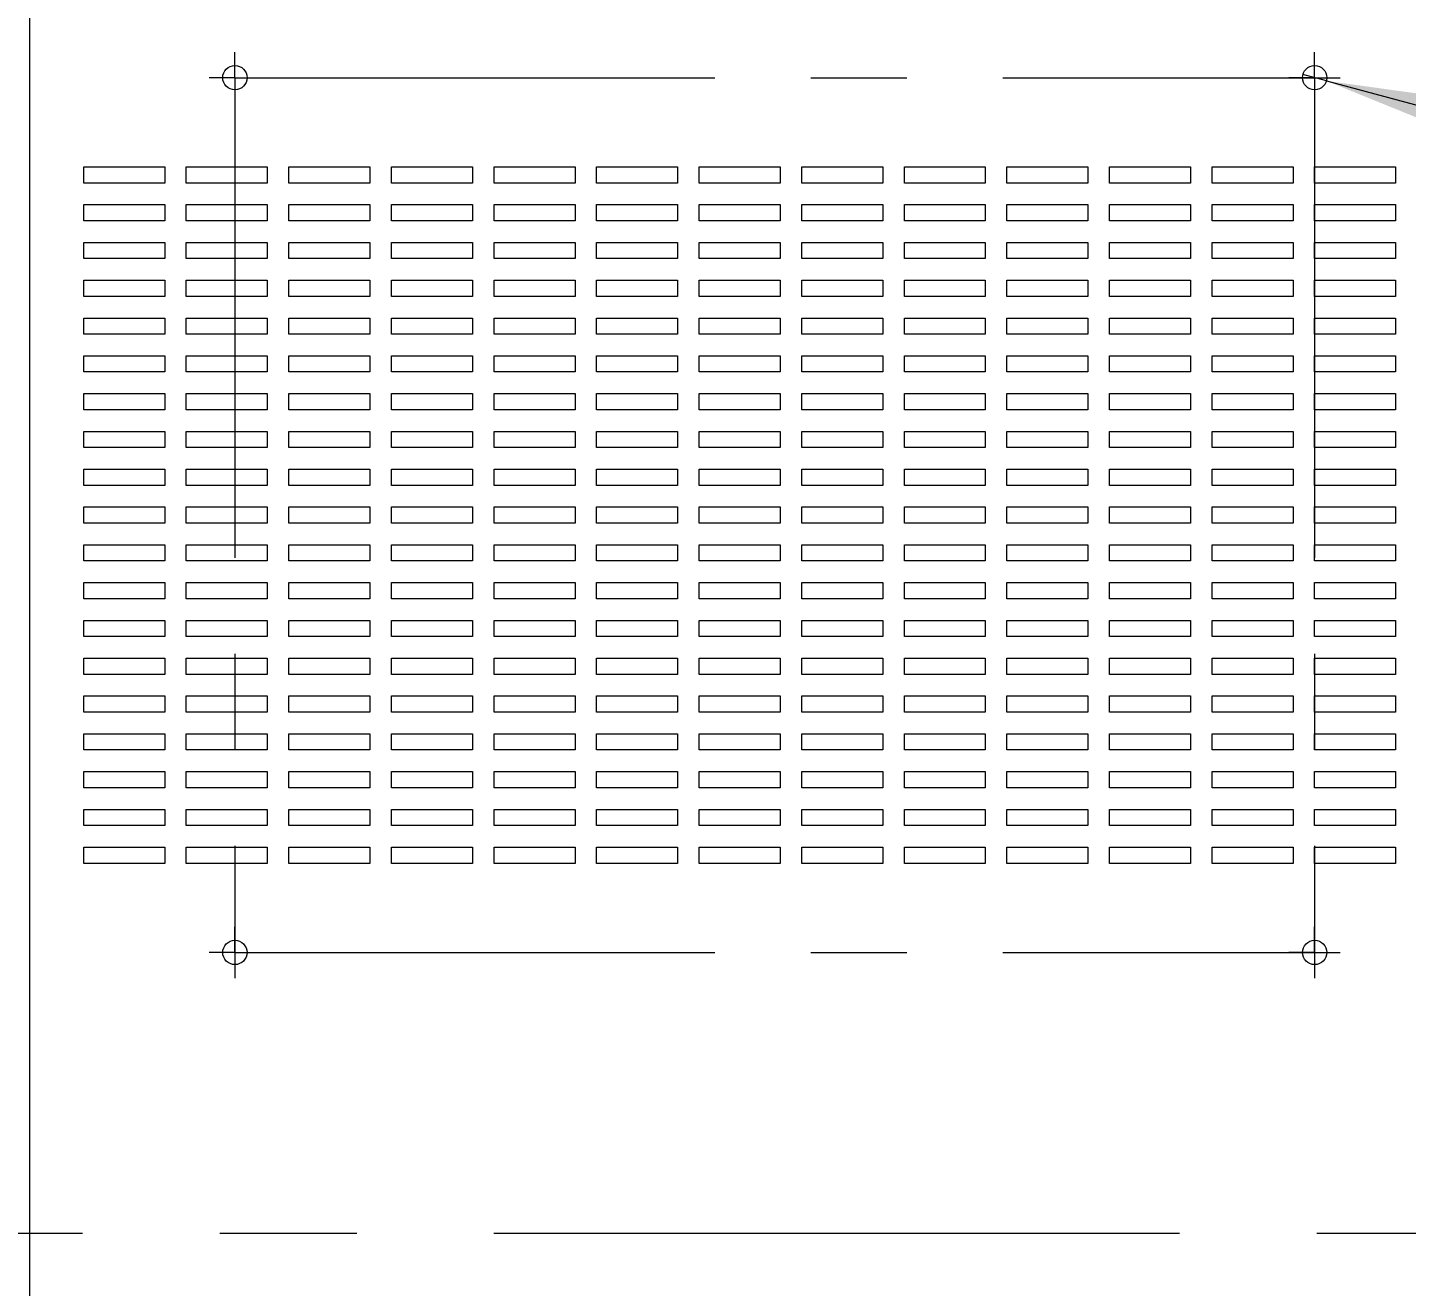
# Model space of a CAD drawing. Header units: millimetres. Extents: x 1 to 4201, y 2 to 2972.
# Drawn here: x 878.3 to 1243.2, y 1686.8 to 2019.8 of the extents above; entities that cross this region are included whole.
import ezdxf

# ---------------------------------------------------------------- set-up
doc = ezdxf.new("R2010")
doc.units = ezdxf.units.MM
doc.header["$LTSCALE"] = 10
doc.linetypes.add('CENTERX2', pattern=[20.32, 12.7, -2.54, 2.54, -2.54])
doc.layers.add('A-TITLEBLOCK', color=7, linetype='Continuous', lineweight=15)
doc.styles.add('SLDTEXTSTYLE0', font='TXT', dxfattribs={"width": 0.7, "bigfont": 'bigfont'})
doc.styles.add('SLDTEXTSTYLE1', font='TXT', dxfattribs={"width": 0.7})
doc.dimstyles.new('SLDDIMSTYLE1', dxfattribs={"dimtxt": 60, "dimasz": 40.8, "dimexe": 0, "dimexo": 0.0625, "dimgap": 15, "dimtad": 2, "dimlfac": 0.7, "dimrnd": 1e-09, "dimzin": 12, "dimdsep": 46, "dimtxsty": 'SLDTEXTSTYLE1', "dimsah": 1, "dimcen": 0.09, "dimadec": 0, "dimazin": 3, "dimtfac": 1, "dimtofl": 0, "dimtmove": 0, "dimatfit": 3, "dimfxl": 0, "dimfrac": 2, "dimtolj": 1, "dimtzin": 12, "dimarcsym": 0})
doc.dimstyles.new('SLDDIMSTYLE3', dxfattribs={"dimtxt": 60, "dimasz": 40.8, "dimexe": 0, "dimexo": 0.0625, "dimgap": 15, "dimtad": 2, "dimlfac": 0.7, "dimrnd": 1e-09, "dimzin": 12, "dimdsep": 46, "dimtxsty": 'SLDTEXTSTYLE1', "dimblk1": 'NONE', "dimsah": 1, "dimcen": 0, "dimadec": 0, "dimazin": 3, "dimtfac": 1, "dimtmove": 0, "dimatfit": 3, "dimldrblk": 'NONE', "dimfxl": 0, "dimfrac": 2, "dimtolj": 1, "dimtzin": 12, "dimarcsym": 0})

# ---------------------------------------------------------------- blocks, each defined once
blk = doc.blocks.new('_D_21')
at = {"layer": 'A-TITLEBLOCK'}
for q in [(1215.77, 2007.4), (1597.33, 1905.17)]:
    blk.add_line((1221.98, 2005.74), q, dxfattribs=at)
blk.add_solid([(1221.98, 2005.74), (1260.07, 1990.27), (1262.7, 2000.09)], dxfattribs=at)
at = {"layer": 'A-TITLEBLOCK', "insert": (1300.65, 2064.25), "char_height": 60, "attachment_point": 1, "rotation": 345, "style": 'SLDTEXTSTYLE0'}
blk.add_mtext('16-M4X10\\M+19786\\M+1928C', dxfattribs=at)
blk = doc.blocks.new('_NONE')
blk = doc.blocks.new('_D_23')
at = {"layer": 'A-TITLEBLOCK'}
for p, q in [((878.87, 1260.86), (878.87, 2349.43)), ((1986.02, 1260.86), (1986.02, 2349.43)), ((878.87, 2329.43), (1986.02, 2329.43))]:
    blk.add_line(p, q, dxfattribs=at)
for points in [[(878.87, 2329.43), (919.67, 2324.35), (919.67, 2334.51)], [(1986.02, 2329.43), (1945.22, 2334.51), (1945.22, 2324.35)]]:
    blk.add_solid(points, dxfattribs=at)
at = {"layer": 'A-TITLEBLOCK', "insert": (1393.03, 2406.77), "char_height": 60, "attachment_point": 1, "style": 'SLDTEXTSTYLE1'}
blk.add_mtext('775', dxfattribs=at)
blk = doc.blocks.new('SW_CENTERMARKSYMBOL_8')
at = {"layer": 'A-TITLEBLOCK', "color": 0}
for p, q in [((0, 3.57), (0, 6.79)), ((-3.57, 0), (-6.79, 0)), ((0, 0), (-3.57, 0)), ((0, 0), (0, 3.57)), ((0, 0), (0, -3.57)), ((0, 0), (3.57, 0)), ((3.57, 0), (6.79, 0)), ((0, -3.57), (0, -6.79))]:
    blk.add_line(p, q, dxfattribs=at)
blk = doc.blocks.new('SW_CENTERMARKSYMBOL_9')
at = {"layer": 'A-TITLEBLOCK', "color": 0}
for p, q in [((0, 3.57), (0, 6.79)), ((-3.57, 0), (-6.79, 0)), ((0, 0), (-3.57, 0)), ((0, 0), (0, 3.57)), ((0, 0), (0, -3.57)), ((0, 0), (3.57, 0)), ((3.57, 0), (6.79, 0)), ((0, -3.57), (0, -6.79))]:
    blk.add_line(p, q, dxfattribs=at)
blk = doc.blocks.new('SW_CENTERMARKSYMBOL_10')
at = {"layer": 'A-TITLEBLOCK', "color": 0}
for p, q in [((0, 3.57), (0, 6.79)), ((-3.57, 0), (-6.79, 0)), ((0, 0), (-3.57, 0)), ((0, 0), (0, 3.57)), ((0, 0), (0, -3.57)), ((0, 0), (3.57, 0)), ((3.57, 0), (6.79, 0)), ((0, -3.57), (0, -6.79))]:
    blk.add_line(p, q, dxfattribs=at)
blk = doc.blocks.new('SW_CENTERMARKSYMBOL_11')
at = {"layer": 'A-TITLEBLOCK', "color": 0}
for p, q in [((0, 3.57), (0, 6.79)), ((-3.57, 0), (-6.79, 0)), ((0, 0), (-3.57, 0)), ((0, 0), (0, 3.57)), ((0, 0), (0, -3.57)), ((0, 0), (3.57, 0)), ((3.57, 0), (6.79, 0)), ((0, -3.57), (0, -6.79))]:
    blk.add_line(p, q, dxfattribs=at)

msp = doc.modelspace()

# ---------------------------------------------------------------- linework, layer by layer
at = {"color": 7, "linetype": 'Continuous', "lineweight": 15}
for p, q in [((893.16, 1983.001), (914.588, 1983.001)), ((893.16, 1978.716), (893.16, 1983.001)), ((914.588, 1983.001), (914.588, 1978.716)), ((920.302, 1983.001), (941.731, 1983.001)), ((920.302, 1978.716), (920.302, 1983.001)), ((941.731, 1983.001), (941.731, 1978.716)), ((947.445, 1983.001), (968.874, 1983.001)), ((947.445, 1978.716), (947.445, 1983.001)), ((968.874, 1983.001), (968.874, 1978.716)), ((974.588, 1983.001), (996.017, 1983.001)), ((974.588, 1978.716), (974.588, 1983.001)), ((996.017, 1983.001), (996.017, 1978.716)), ((1001.731, 1983.001), (1023.16, 1983.001)), ((1001.731, 1978.716), (1001.731, 1983.001)), ((1023.16, 1983.001), (1023.16, 1978.716)), ((1028.874, 1983.001), (1050.302, 1983.001)), ((1028.874, 1978.716), (1028.874, 1983.001)), ((1050.302, 1983.001), (1050.302, 1978.716)), ((1056.017, 1983.001), (1077.445, 1983.001)), ((1056.017, 1978.716), (1056.017, 1983.001)), ((1077.445, 1983.001), (1077.445, 1978.716)), ((1083.16, 1983.001), (1104.588, 1983.001)), ((1083.16, 1978.716), (1083.16, 1983.001)), ((1104.588, 1983.001), (1104.588, 1978.716)), ((1110.302, 1983.001), (1131.731, 1983.001)), ((1110.302, 1978.716), (1110.302, 1983.001)), ((1131.731, 1983.001), (1131.731, 1978.716)), ((1137.445, 1983.001), (1158.874, 1983.001)), ((1137.445, 1978.716), (1137.445, 1983.001)), ((1158.874, 1983.001), (1158.874, 1978.716)), ((1164.588, 1983.001), (1186.017, 1983.001)), ((1164.588, 1978.716), (1164.588, 1983.001)), ((1186.017, 1983.001), (1186.017, 1978.716)), ((1191.731, 1983.001), (1213.16, 1983.001)), ((1191.731, 1978.716), (1191.731, 1983.001)), ((1213.16, 1983.001), (1213.16, 1978.716)), ((1218.874, 1983.001), (1240.302, 1983.001)), ((1218.874, 1978.716), (1218.874, 1983.001)), ((1240.302, 1983.001), (1240.302, 1978.716)), ((914.588, 1978.716), (893.16, 1978.716)), ((941.731, 1978.716), (920.302, 1978.716)), ((968.874, 1978.716), (947.445, 1978.716)), ((996.017, 1978.716), (974.588, 1978.716)), ((1023.16, 1978.716), (1001.731, 1978.716)), ((1050.302, 1978.716), (1028.874, 1978.716)), ((1077.445, 1978.716), (1056.017, 1978.716)), ((1104.588, 1978.716), (1083.16, 1978.716)), ((1131.731, 1978.716), (1110.302, 1978.716)), ((1158.874, 1978.716), (1137.445, 1978.716)), ((1186.017, 1978.716), (1164.588, 1978.716)), ((1213.16, 1978.716), (1191.731, 1978.716)), ((1240.302, 1978.716), (1218.874, 1978.716)), ((893.16, 1973.001), (914.588, 1973.001)), ((893.16, 1968.716), (893.16, 1973.001)), ((914.588, 1973.001), (914.588, 1968.716)), ((920.302, 1973.001), (941.731, 1973.001)), ((920.302, 1968.716), (920.302, 1973.001)), ((941.731, 1973.001), (941.731, 1968.716)), ((947.445, 1973.001), (968.874, 1973.001)), ((947.445, 1968.716), (947.445, 1973.001)), ((968.874, 1973.001), (968.874, 1968.716)), ((974.588, 1973.001), (996.017, 1973.001)), ((974.588, 1968.716), (974.588, 1973.001)), ((996.017, 1973.001), (996.017, 1968.716)), ((1001.731, 1973.001), (1023.16, 1973.001)), ((1001.731, 1968.716), (1001.731, 1973.001)), ((1023.16, 1973.001), (1023.16, 1968.716)), ((1028.874, 1973.001), (1050.302, 1973.001)), ((1028.874, 1968.716), (1028.874, 1973.001)), ((1050.302, 1973.001), (1050.302, 1968.716)), ((1056.017, 1973.001), (1077.445, 1973.001)), ((1056.017, 1968.716), (1056.017, 1973.001)), ((1077.445, 1973.001), (1077.445, 1968.716)), ((1083.16, 1973.001), (1104.588, 1973.001)), ((1083.16, 1968.716), (1083.16, 1973.001)), ((1104.588, 1973.001), (1104.588, 1968.716)), ((1110.302, 1973.001), (1131.731, 1973.001)), ((1110.302, 1968.716), (1110.302, 1973.001)), ((1131.731, 1973.001), (1131.731, 1968.716)), ((1137.445, 1973.001), (1158.874, 1973.001)), ((1137.445, 1968.716), (1137.445, 1973.001)), ((1158.874, 1973.001), (1158.874, 1968.716)), ((1164.588, 1973.001), (1186.017, 1973.001)), ((1164.588, 1968.716), (1164.588, 1973.001)), ((1186.017, 1973.001), (1186.017, 1968.716)), ((1191.731, 1973.001), (1213.16, 1973.001)), ((1191.731, 1968.716), (1191.731, 1973.001)), ((1213.16, 1973.001), (1213.16, 1968.716)), ((1218.874, 1973.001), (1240.302, 1973.001)), ((1218.874, 1968.716), (1218.874, 1973.001)), ((1240.302, 1973.001), (1240.302, 1968.716)), ((914.588, 1968.716), (893.16, 1968.716)), ((941.731, 1968.716), (920.302, 1968.716)), ((968.874, 1968.716), (947.445, 1968.716)), ((996.017, 1968.716), (974.588, 1968.716)), ((1023.16, 1968.716), (1001.731, 1968.716)), ((1050.302, 1968.716), (1028.874, 1968.716)), ((1077.445, 1968.716), (1056.017, 1968.716)), ((1104.588, 1968.716), (1083.16, 1968.716)), ((1131.731, 1968.716), (1110.302, 1968.716)), ((1158.874, 1968.716), (1137.445, 1968.716)), ((1186.017, 1968.716), (1164.588, 1968.716)), ((1213.16, 1968.716), (1191.731, 1968.716)), ((1240.302, 1968.716), (1218.874, 1968.716)), ((893.16, 1963.001), (914.588, 1963.001)), ((893.16, 1958.716), (893.16, 1963.001)), ((914.588, 1963.001), (914.588, 1958.716)), ((920.302, 1963.001), (941.731, 1963.001)), ((920.302, 1958.716), (920.302, 1963.001)), ((941.731, 1963.001), (941.731, 1958.716)), ((947.445, 1963.001), (968.874, 1963.001)), ((947.445, 1958.716), (947.445, 1963.001)), ((968.874, 1963.001), (968.874, 1958.716)), ((974.588, 1963.001), (996.017, 1963.001)), ((974.588, 1958.716), (974.588, 1963.001)), ((996.017, 1963.001), (996.017, 1958.716)), ((1001.731, 1963.001), (1023.16, 1963.001)), ((1001.731, 1958.716), (1001.731, 1963.001)), ((1023.16, 1963.001), (1023.16, 1958.716)), ((1028.874, 1963.001), (1050.302, 1963.001)), ((1028.874, 1958.716), (1028.874, 1963.001)), ((1050.302, 1963.001), (1050.302, 1958.716)), ((1056.017, 1963.001), (1077.445, 1963.001)), ((1056.017, 1958.716), (1056.017, 1963.001)), ((1077.445, 1963.001), (1077.445, 1958.716)), ((1083.16, 1963.001), (1104.588, 1963.001)), ((1083.16, 1958.716), (1083.16, 1963.001)), ((1104.588, 1963.001), (1104.588, 1958.716)), ((1110.302, 1963.001), (1131.731, 1963.001)), ((1110.302, 1958.716), (1110.302, 1963.001)), ((1131.731, 1963.001), (1131.731, 1958.716)), ((1137.445, 1963.001), (1158.874, 1963.001)), ((1137.445, 1958.716), (1137.445, 1963.001)), ((1158.874, 1963.001), (1158.874, 1958.716)), ((1164.588, 1963.001), (1186.017, 1963.001)), ((1164.588, 1958.716), (1164.588, 1963.001)), ((1186.017, 1963.001), (1186.017, 1958.716)), ((1191.731, 1963.001), (1213.16, 1963.001)), ((1191.731, 1958.716), (1191.731, 1963.001)), ((1213.16, 1963.001), (1213.16, 1958.716)), ((1218.874, 1963.001), (1240.302, 1963.001)), ((1218.874, 1958.716), (1218.874, 1963.001)), ((1240.302, 1963.001), (1240.302, 1958.716)), ((914.588, 1958.716), (893.16, 1958.716)), ((941.731, 1958.716), (920.302, 1958.716)), ((968.874, 1958.716), (947.445, 1958.716)), ((996.017, 1958.716), (974.588, 1958.716)), ((1023.16, 1958.716), (1001.731, 1958.716)), ((1050.302, 1958.716), (1028.874, 1958.716)), ((1077.445, 1958.716), (1056.017, 1958.716)), ((1104.588, 1958.716), (1083.16, 1958.716)), ((1131.731, 1958.716), (1110.302, 1958.716)), ((1158.874, 1958.716), (1137.445, 1958.716)), ((1186.017, 1958.716), (1164.588, 1958.716)), ((1213.16, 1958.716), (1191.731, 1958.716)), ((1240.302, 1958.716), (1218.874, 1958.716)), ((893.16, 1953.001), (914.588, 1953.001)), ((893.16, 1948.716), (893.16, 1953.001)), ((914.588, 1953.001), (914.588, 1948.716)), ((920.302, 1953.001), (941.731, 1953.001)), ((920.302, 1948.716), (920.302, 1953.001)), ((941.731, 1953.001), (941.731, 1948.716)), ((947.445, 1953.001), (968.874, 1953.001)), ((947.445, 1948.716), (947.445, 1953.001)), ((968.874, 1953.001), (968.874, 1948.716)), ((974.588, 1953.001), (996.017, 1953.001)), ((974.588, 1948.716), (974.588, 1953.001)), ((996.017, 1953.001), (996.017, 1948.716)), ((1001.731, 1953.001), (1023.16, 1953.001)), ((1001.731, 1948.716), (1001.731, 1953.001)), ((1023.16, 1953.001), (1023.16, 1948.716)), ((1028.874, 1953.001), (1050.302, 1953.001)), ((1028.874, 1948.716), (1028.874, 1953.001)), ((1050.302, 1953.001), (1050.302, 1948.716)), ((1056.017, 1953.001), (1077.445, 1953.001)), ((1056.017, 1948.716), (1056.017, 1953.001)), ((1077.445, 1953.001), (1077.445, 1948.716)), ((1083.16, 1953.001), (1104.588, 1953.001)), ((1083.16, 1948.716), (1083.16, 1953.001)), ((1104.588, 1953.001), (1104.588, 1948.716)), ((1110.302, 1953.001), (1131.731, 1953.001)), ((1110.302, 1948.716), (1110.302, 1953.001)), ((1131.731, 1953.001), (1131.731, 1948.716)), ((1137.445, 1953.001), (1158.874, 1953.001)), ((1137.445, 1948.716), (1137.445, 1953.001)), ((1158.874, 1953.001), (1158.874, 1948.716)), ((1164.588, 1953.001), (1186.017, 1953.001)), ((1164.588, 1948.716), (1164.588, 1953.001)), ((1186.017, 1953.001), (1186.017, 1948.716)), ((1191.731, 1953.001), (1213.16, 1953.001)), ((1191.731, 1948.716), (1191.731, 1953.001)), ((1213.16, 1953.001), (1213.16, 1948.716)), ((1218.874, 1953.001), (1240.302, 1953.001)), ((1218.874, 1948.716), (1218.874, 1953.001)), ((1240.302, 1953.001), (1240.302, 1948.716)), ((914.588, 1948.716), (893.16, 1948.716)), ((941.731, 1948.716), (920.302, 1948.716)), ((968.874, 1948.716), (947.445, 1948.716)), ((996.017, 1948.716), (974.588, 1948.716)), ((1023.16, 1948.716), (1001.731, 1948.716)), ((1050.302, 1948.716), (1028.874, 1948.716)), ((1077.445, 1948.716), (1056.017, 1948.716)), ((1104.588, 1948.716), (1083.16, 1948.716)), ((1131.731, 1948.716), (1110.302, 1948.716)), ((1158.874, 1948.716), (1137.445, 1948.716)), ((1186.017, 1948.716), (1164.588, 1948.716)), ((1213.16, 1948.716), (1191.731, 1948.716)), ((1240.302, 1948.716), (1218.874, 1948.716)), ((893.16, 1943.001), (914.588, 1943.001)), ((893.16, 1938.716), (893.16, 1943.001)), ((914.588, 1943.001), (914.588, 1938.716)), ((920.302, 1943.001), (941.731, 1943.001)), ((920.302, 1938.716), (920.302, 1943.001)), ((941.731, 1943.001), (941.731, 1938.716)), ((947.445, 1943.001), (968.874, 1943.001)), ((947.445, 1938.716), (947.445, 1943.001)), ((968.874, 1943.001), (968.874, 1938.716)), ((974.588, 1943.001), (996.017, 1943.001)), ((974.588, 1938.716), (974.588, 1943.001)), ((996.017, 1943.001), (996.017, 1938.716)), ((1001.731, 1943.001), (1023.16, 1943.001)), ((1001.731, 1938.716), (1001.731, 1943.001)), ((1023.16, 1943.001), (1023.16, 1938.716)), ((1028.874, 1943.001), (1050.302, 1943.001)), ((1028.874, 1938.716), (1028.874, 1943.001)), ((1050.302, 1943.001), (1050.302, 1938.716)), ((1056.017, 1943.001), (1077.445, 1943.001)), ((1056.017, 1938.716), (1056.017, 1943.001)), ((1077.445, 1943.001), (1077.445, 1938.716)), ((1083.16, 1943.001), (1104.588, 1943.001)), ((1083.16, 1938.716), (1083.16, 1943.001)), ((1104.588, 1943.001), (1104.588, 1938.716)), ((1110.302, 1943.001), (1131.731, 1943.001)), ((1110.302, 1938.716), (1110.302, 1943.001)), ((1131.731, 1943.001), (1131.731, 1938.716)), ((1137.445, 1943.001), (1158.874, 1943.001)), ((1137.445, 1938.716), (1137.445, 1943.001)), ((1158.874, 1943.001), (1158.874, 1938.716)), ((1164.588, 1943.001), (1186.017, 1943.001)), ((1164.588, 1938.716), (1164.588, 1943.001)), ((1186.017, 1943.001), (1186.017, 1938.716)), ((1191.731, 1943.001), (1213.16, 1943.001)), ((1191.731, 1938.716), (1191.731, 1943.001)), ((1213.16, 1943.001), (1213.16, 1938.716)), ((1218.874, 1943.001), (1240.302, 1943.001)), ((1218.874, 1938.716), (1218.874, 1943.001)), ((1240.302, 1943.001), (1240.302, 1938.716)), ((914.588, 1938.716), (893.16, 1938.716)), ((941.731, 1938.716), (920.302, 1938.716)), ((968.874, 1938.716), (947.445, 1938.716)), ((996.017, 1938.716), (974.588, 1938.716)), ((1023.16, 1938.716), (1001.731, 1938.716)), ((1050.302, 1938.716), (1028.874, 1938.716)), ((1077.445, 1938.716), (1056.017, 1938.716)), ((1104.588, 1938.716), (1083.16, 1938.716)), ((1131.731, 1938.716), (1110.302, 1938.716)), ((1158.874, 1938.716), (1137.445, 1938.716)), ((1186.017, 1938.716), (1164.588, 1938.716)), ((1213.16, 1938.716), (1191.731, 1938.716)), ((1240.302, 1938.716), (1218.874, 1938.716)), ((893.16, 1933.001), (914.588, 1933.001)), ((893.16, 1928.716), (893.16, 1933.001)), ((914.588, 1933.001), (914.588, 1928.716)), ((920.302, 1933.001), (941.731, 1933.001)), ((920.302, 1928.716), (920.302, 1933.001)), ((941.731, 1933.001), (941.731, 1928.716)), ((947.445, 1933.001), (968.874, 1933.001)), ((947.445, 1928.716), (947.445, 1933.001)), ((968.874, 1933.001), (968.874, 1928.716)), ((974.588, 1933.001), (996.017, 1933.001)), ((974.588, 1928.716), (974.588, 1933.001)), ((996.017, 1933.001), (996.017, 1928.716)), ((1001.731, 1933.001), (1023.16, 1933.001)), ((1001.731, 1928.716), (1001.731, 1933.001)), ((1023.16, 1933.001), (1023.16, 1928.716)), ((1028.874, 1933.001), (1050.302, 1933.001)), ((1028.874, 1928.716), (1028.874, 1933.001)), ((1050.302, 1933.001), (1050.302, 1928.716)), ((1056.017, 1933.001), (1077.445, 1933.001)), ((1056.017, 1928.716), (1056.017, 1933.001)), ((1077.445, 1933.001), (1077.445, 1928.716)), ((1083.16, 1933.001), (1104.588, 1933.001)), ((1083.16, 1928.716), (1083.16, 1933.001)), ((1104.588, 1933.001), (1104.588, 1928.716)), ((1110.302, 1933.001), (1131.731, 1933.001)), ((1110.302, 1928.716), (1110.302, 1933.001)), ((1131.731, 1933.001), (1131.731, 1928.716)), ((1137.445, 1933.001), (1158.874, 1933.001)), ((1137.445, 1928.716), (1137.445, 1933.001)), ((1158.874, 1933.001), (1158.874, 1928.716)), ((1164.588, 1933.001), (1186.017, 1933.001)), ((1164.588, 1928.716), (1164.588, 1933.001)), ((1186.017, 1933.001), (1186.017, 1928.716)), ((1191.731, 1933.001), (1213.16, 1933.001)), ((1191.731, 1928.716), (1191.731, 1933.001)), ((1213.16, 1933.001), (1213.16, 1928.716)), ((1218.874, 1933.001), (1240.302, 1933.001)), ((1218.874, 1928.716), (1218.874, 1933.001)), ((1240.302, 1933.001), (1240.302, 1928.716)), ((914.588, 1928.716), (893.16, 1928.716)), ((941.731, 1928.716), (920.302, 1928.716)), ((968.874, 1928.716), (947.445, 1928.716)), ((996.017, 1928.716), (974.588, 1928.716)), ((1023.16, 1928.716), (1001.731, 1928.716)), ((1050.302, 1928.716), (1028.874, 1928.716)), ((1077.445, 1928.716), (1056.017, 1928.716)), ((1104.588, 1928.716), (1083.16, 1928.716)), ((1131.731, 1928.716), (1110.302, 1928.716)), ((1158.874, 1928.716), (1137.445, 1928.716)), ((1186.017, 1928.716), (1164.588, 1928.716)), ((1213.16, 1928.716), (1191.731, 1928.716)), ((1240.302, 1928.716), (1218.874, 1928.716)), ((893.16, 1923.001), (914.588, 1923.001)), ((893.16, 1918.716), (893.16, 1923.001)), ((914.588, 1923.001), (914.588, 1918.716)), ((920.302, 1923.001), (941.731, 1923.001)), ((920.302, 1918.716), (920.302, 1923.001)), ((941.731, 1923.001), (941.731, 1918.716)), ((947.445, 1923.001), (968.874, 1923.001)), ((947.445, 1918.716), (947.445, 1923.001)), ((968.874, 1923.001), (968.874, 1918.716)), ((974.588, 1923.001), (996.017, 1923.001)), ((974.588, 1918.716), (974.588, 1923.001)), ((996.017, 1923.001), (996.017, 1918.716)), ((1001.731, 1923.001), (1023.16, 1923.001)), ((1001.731, 1918.716), (1001.731, 1923.001)), ((1023.16, 1923.001), (1023.16, 1918.716)), ((1028.874, 1923.001), (1050.302, 1923.001)), ((1028.874, 1918.716), (1028.874, 1923.001)), ((1050.302, 1923.001), (1050.302, 1918.716)), ((1056.017, 1923.001), (1077.445, 1923.001)), ((1056.017, 1918.716), (1056.017, 1923.001)), ((1077.445, 1923.001), (1077.445, 1918.716)), ((1083.16, 1923.001), (1104.588, 1923.001)), ((1083.16, 1918.716), (1083.16, 1923.001)), ((1104.588, 1923.001), (1104.588, 1918.716)), ((1110.302, 1923.001), (1131.731, 1923.001)), ((1110.302, 1918.716), (1110.302, 1923.001)), ((1131.731, 1923.001), (1131.731, 1918.716)), ((1137.445, 1923.001), (1158.874, 1923.001)), ((1137.445, 1918.716), (1137.445, 1923.001)), ((1158.874, 1923.001), (1158.874, 1918.716)), ((1164.588, 1923.001), (1186.017, 1923.001)), ((1164.588, 1918.716), (1164.588, 1923.001)), ((1186.017, 1923.001), (1186.017, 1918.716)), ((1191.731, 1923.001), (1213.16, 1923.001)), ((1191.731, 1918.716), (1191.731, 1923.001)), ((1213.16, 1923.001), (1213.16, 1918.716)), ((1218.874, 1923.001), (1240.302, 1923.001)), ((1218.874, 1918.716), (1218.874, 1923.001)), ((1240.302, 1923.001), (1240.302, 1918.716)), ((914.588, 1918.716), (893.16, 1918.716)), ((941.731, 1918.716), (920.302, 1918.716)), ((968.874, 1918.716), (947.445, 1918.716)), ((996.017, 1918.716), (974.588, 1918.716)), ((1023.16, 1918.716), (1001.731, 1918.716)), ((1050.302, 1918.716), (1028.874, 1918.716)), ((1077.445, 1918.716), (1056.017, 1918.716)), ((1104.588, 1918.716), (1083.16, 1918.716)), ((1131.731, 1918.716), (1110.302, 1918.716)), ((1158.874, 1918.716), (1137.445, 1918.716)), ((1186.017, 1918.716), (1164.588, 1918.716)), ((1213.16, 1918.716), (1191.731, 1918.716)), ((1240.302, 1918.716), (1218.874, 1918.716)), ((893.16, 1913.001), (914.588, 1913.001)), ((893.16, 1908.716), (893.16, 1913.001)), ((914.588, 1913.001), (914.588, 1908.716)), ((920.302, 1913.001), (941.731, 1913.001)), ((920.302, 1908.716), (920.302, 1913.001)), ((941.731, 1913.001), (941.731, 1908.716)), ((947.445, 1913.001), (968.874, 1913.001)), ((947.445, 1908.716), (947.445, 1913.001)), ((968.874, 1913.001), (968.874, 1908.716)), ((974.588, 1913.001), (996.017, 1913.001)), ((974.588, 1908.716), (974.588, 1913.001)), ((996.017, 1913.001), (996.017, 1908.716)), ((1001.731, 1913.001), (1023.16, 1913.001)), ((1001.731, 1908.716), (1001.731, 1913.001)), ((1023.16, 1913.001), (1023.16, 1908.716)), ((1028.874, 1913.001), (1050.302, 1913.001)), ((1028.874, 1908.716), (1028.874, 1913.001)), ((1050.302, 1913.001), (1050.302, 1908.716)), ((1056.017, 1913.001), (1077.445, 1913.001)), ((1056.017, 1908.716), (1056.017, 1913.001)), ((1077.445, 1913.001), (1077.445, 1908.716)), ((1083.16, 1913.001), (1104.588, 1913.001)), ((1083.16, 1908.716), (1083.16, 1913.001)), ((1104.588, 1913.001), (1104.588, 1908.716)), ((1110.302, 1913.001), (1131.731, 1913.001)), ((1110.302, 1908.716), (1110.302, 1913.001)), ((1131.731, 1913.001), (1131.731, 1908.716)), ((1137.445, 1913.001), (1158.874, 1913.001)), ((1137.445, 1908.716), (1137.445, 1913.001)), ((1158.874, 1913.001), (1158.874, 1908.716)), ((1164.588, 1913.001), (1186.017, 1913.001)), ((1164.588, 1908.716), (1164.588, 1913.001)), ((1186.017, 1913.001), (1186.017, 1908.716)), ((1191.731, 1913.001), (1213.16, 1913.001)), ((1191.731, 1908.716), (1191.731, 1913.001)), ((1213.16, 1913.001), (1213.16, 1908.716)), ((1218.874, 1913.001), (1240.302, 1913.001)), ((1218.874, 1908.716), (1218.874, 1913.001)), ((1240.302, 1913.001), (1240.302, 1908.716)), ((914.588, 1908.716), (893.16, 1908.716)), ((941.731, 1908.716), (920.302, 1908.716)), ((968.874, 1908.716), (947.445, 1908.716)), ((996.017, 1908.716), (974.588, 1908.716)), ((1023.16, 1908.716), (1001.731, 1908.716)), ((1050.302, 1908.716), (1028.874, 1908.716)), ((1077.445, 1908.716), (1056.017, 1908.716)), ((1104.588, 1908.716), (1083.16, 1908.716)), ((1131.731, 1908.716), (1110.302, 1908.716)), ((1158.874, 1908.716), (1137.445, 1908.716)), ((1186.017, 1908.716), (1164.588, 1908.716)), ((1213.16, 1908.716), (1191.731, 1908.716)), ((1240.302, 1908.716), (1218.874, 1908.716)), ((893.16, 1903.001), (914.588, 1903.001)), ((893.16, 1898.716), (893.16, 1903.001)), ((914.588, 1903.001), (914.588, 1898.716)), ((920.302, 1903.001), (941.731, 1903.001)), ((920.302, 1898.716), (920.302, 1903.001)), ((941.731, 1903.001), (941.731, 1898.716)), ((947.445, 1903.001), (968.874, 1903.001)), ((947.445, 1898.716), (947.445, 1903.001)), ((968.874, 1903.001), (968.874, 1898.716)), ((974.588, 1903.001), (996.017, 1903.001)), ((974.588, 1898.716), (974.588, 1903.001)), ((996.017, 1903.001), (996.017, 1898.716)), ((1001.731, 1903.001), (1023.16, 1903.001)), ((1001.731, 1898.716), (1001.731, 1903.001)), ((1023.16, 1903.001), (1023.16, 1898.716)), ((1028.874, 1903.001), (1050.302, 1903.001)), ((1028.874, 1898.716), (1028.874, 1903.001)), ((1050.302, 1903.001), (1050.302, 1898.716)), ((1056.017, 1903.001), (1077.445, 1903.001)), ((1056.017, 1898.716), (1056.017, 1903.001)), ((1077.445, 1903.001), (1077.445, 1898.716)), ((1083.16, 1903.001), (1104.588, 1903.001)), ((1083.16, 1898.716), (1083.16, 1903.001)), ((1104.588, 1903.001), (1104.588, 1898.716)), ((1110.302, 1903.001), (1131.731, 1903.001)), ((1110.302, 1898.716), (1110.302, 1903.001)), ((1131.731, 1903.001), (1131.731, 1898.716)), ((1137.445, 1903.001), (1158.874, 1903.001)), ((1137.445, 1898.716), (1137.445, 1903.001)), ((1158.874, 1903.001), (1158.874, 1898.716)), ((1164.588, 1903.001), (1186.017, 1903.001)), ((1164.588, 1898.716), (1164.588, 1903.001)), ((1186.017, 1903.001), (1186.017, 1898.716)), ((1191.731, 1903.001), (1213.16, 1903.001)), ((1191.731, 1898.716), (1191.731, 1903.001)), ((1213.16, 1903.001), (1213.16, 1898.716)), ((1218.874, 1903.001), (1240.302, 1903.001)), ((1218.874, 1898.716), (1218.874, 1903.001)), ((1240.302, 1903.001), (1240.302, 1898.716)), ((914.588, 1898.716), (893.16, 1898.716)), ((941.731, 1898.716), (920.302, 1898.716)), ((968.874, 1898.716), (947.445, 1898.716)), ((996.017, 1898.716), (974.588, 1898.716)), ((1023.16, 1898.716), (1001.731, 1898.716)), ((1050.302, 1898.716), (1028.874, 1898.716)), ((1077.445, 1898.716), (1056.017, 1898.716)), ((1104.588, 1898.716), (1083.16, 1898.716)), ((1131.731, 1898.716), (1110.302, 1898.716)), ((1158.874, 1898.716), (1137.445, 1898.716)), ((1186.017, 1898.716), (1164.588, 1898.716)), ((1213.16, 1898.716), (1191.731, 1898.716)), ((1240.302, 1898.716), (1218.874, 1898.716)), ((893.16, 1893.001), (914.588, 1893.001)), ((893.16, 1888.716), (893.16, 1893.001)), ((914.588, 1893.001), (914.588, 1888.716)), ((920.302, 1893.001), (941.731, 1893.001)), ((920.302, 1888.716), (920.302, 1893.001)), ((941.731, 1893.001), (941.731, 1888.716)), ((947.445, 1893.001), (968.874, 1893.001)), ((947.445, 1888.716), (947.445, 1893.001)), ((968.874, 1893.001), (968.874, 1888.716)), ((974.588, 1893.001), (996.017, 1893.001)), ((974.588, 1888.716), (974.588, 1893.001)), ((996.017, 1893.001), (996.017, 1888.716)), ((1001.731, 1893.001), (1023.16, 1893.001)), ((1001.731, 1888.716), (1001.731, 1893.001)), ((1023.16, 1893.001), (1023.16, 1888.716)), ((1028.874, 1893.001), (1050.302, 1893.001)), ((1028.874, 1888.716), (1028.874, 1893.001)), ((1050.302, 1893.001), (1050.302, 1888.716)), ((1056.017, 1893.001), (1077.445, 1893.001)), ((1056.017, 1888.716), (1056.017, 1893.001)), ((1077.445, 1893.001), (1077.445, 1888.716)), ((1083.16, 1893.001), (1104.588, 1893.001)), ((1083.16, 1888.716), (1083.16, 1893.001)), ((1104.588, 1893.001), (1104.588, 1888.716)), ((1110.302, 1893.001), (1131.731, 1893.001)), ((1110.302, 1888.716), (1110.302, 1893.001)), ((1131.731, 1893.001), (1131.731, 1888.716)), ((1137.445, 1893.001), (1158.874, 1893.001)), ((1137.445, 1888.716), (1137.445, 1893.001)), ((1158.874, 1893.001), (1158.874, 1888.716)), ((1164.588, 1893.001), (1186.017, 1893.001)), ((1164.588, 1888.716), (1164.588, 1893.001)), ((1186.017, 1893.001), (1186.017, 1888.716)), ((1191.731, 1893.001), (1213.16, 1893.001)), ((1191.731, 1888.716), (1191.731, 1893.001)), ((1213.16, 1893.001), (1213.16, 1888.716)), ((1218.874, 1893.001), (1240.302, 1893.001)), ((1218.874, 1888.716), (1218.874, 1893.001)), ((1240.302, 1893.001), (1240.302, 1888.716)), ((914.588, 1888.716), (893.16, 1888.716)), ((941.731, 1888.716), (920.302, 1888.716)), ((968.874, 1888.716), (947.445, 1888.716)), ((996.017, 1888.716), (974.588, 1888.716)), ((1023.16, 1888.716), (1001.731, 1888.716)), ((1050.302, 1888.716), (1028.874, 1888.716)), ((1077.445, 1888.716), (1056.017, 1888.716)), ((1104.588, 1888.716), (1083.16, 1888.716)), ((1131.731, 1888.716), (1110.302, 1888.716)), ((1158.874, 1888.716), (1137.445, 1888.716)), ((1186.017, 1888.716), (1164.588, 1888.716)), ((1213.16, 1888.716), (1191.731, 1888.716)), ((1240.302, 1888.716), (1218.874, 1888.716)), ((893.16, 1883.001), (914.588, 1883.001)), ((893.16, 1878.716), (893.16, 1883.001)), ((914.588, 1883.001), (914.588, 1878.716)), ((920.302, 1883.001), (941.731, 1883.001)), ((920.302, 1878.716), (920.302, 1883.001)), ((941.731, 1883.001), (941.731, 1878.716)), ((947.445, 1883.001), (968.874, 1883.001)), ((947.445, 1878.716), (947.445, 1883.001)), ((968.874, 1883.001), (968.874, 1878.716)), ((974.588, 1883.001), (996.017, 1883.001)), ((974.588, 1878.716), (974.588, 1883.001)), ((996.017, 1883.001), (996.017, 1878.716)), ((1001.731, 1883.001), (1023.16, 1883.001)), ((1001.731, 1878.716), (1001.731, 1883.001)), ((1023.16, 1883.001), (1023.16, 1878.716)), ((1028.874, 1883.001), (1050.302, 1883.001)), ((1028.874, 1878.716), (1028.874, 1883.001)), ((1050.302, 1883.001), (1050.302, 1878.716)), ((1056.017, 1883.001), (1077.445, 1883.001)), ((1056.017, 1878.716), (1056.017, 1883.001)), ((1077.445, 1883.001), (1077.445, 1878.716)), ((1083.16, 1883.001), (1104.588, 1883.001)), ((1083.16, 1878.716), (1083.16, 1883.001)), ((1104.588, 1883.001), (1104.588, 1878.716)), ((1110.302, 1883.001), (1131.731, 1883.001)), ((1110.302, 1878.716), (1110.302, 1883.001)), ((1131.731, 1883.001), (1131.731, 1878.716)), ((1137.445, 1883.001), (1158.874, 1883.001)), ((1137.445, 1878.716), (1137.445, 1883.001)), ((1158.874, 1883.001), (1158.874, 1878.716)), ((1164.588, 1883.001), (1186.017, 1883.001)), ((1164.588, 1878.716), (1164.588, 1883.001)), ((1186.017, 1883.001), (1186.017, 1878.716)), ((1191.731, 1883.001), (1213.16, 1883.001)), ((1191.731, 1878.716), (1191.731, 1883.001)), ((1213.16, 1883.001), (1213.16, 1878.716)), ((1218.874, 1883.001), (1240.302, 1883.001)), ((1218.874, 1878.716), (1218.874, 1883.001)), ((1240.302, 1883.001), (1240.302, 1878.716)), ((914.588, 1878.716), (893.16, 1878.716)), ((941.731, 1878.716), (920.302, 1878.716)), ((968.874, 1878.716), (947.445, 1878.716)), ((996.017, 1878.716), (974.588, 1878.716)), ((1023.16, 1878.716), (1001.731, 1878.716)), ((1050.302, 1878.716), (1028.874, 1878.716)), ((1077.445, 1878.716), (1056.017, 1878.716)), ((1104.588, 1878.716), (1083.16, 1878.716)), ((1131.731, 1878.716), (1110.302, 1878.716)), ((1158.874, 1878.716), (1137.445, 1878.716)), ((1186.017, 1878.716), (1164.588, 1878.716)), ((1213.16, 1878.716), (1191.731, 1878.716)), ((1240.302, 1878.716), (1218.874, 1878.716)), ((893.16, 1873.001), (914.588, 1873.001)), ((893.16, 1868.716), (893.16, 1873.001)), ((914.588, 1873.001), (914.588, 1868.716)), ((920.302, 1873.001), (941.731, 1873.001)), ((920.302, 1868.716), (920.302, 1873.001)), ((941.731, 1873.001), (941.731, 1868.716)), ((947.445, 1873.001), (968.874, 1873.001)), ((947.445, 1868.716), (947.445, 1873.001)), ((968.874, 1873.001), (968.874, 1868.716)), ((974.588, 1873.001), (996.017, 1873.001)), ((974.588, 1868.716), (974.588, 1873.001)), ((996.017, 1873.001), (996.017, 1868.716)), ((1001.731, 1873.001), (1023.16, 1873.001)), ((1001.731, 1868.716), (1001.731, 1873.001)), ((1023.16, 1873.001), (1023.16, 1868.716)), ((1028.874, 1873.001), (1050.302, 1873.001)), ((1028.874, 1868.716), (1028.874, 1873.001)), ((1050.302, 1873.001), (1050.302, 1868.716)), ((1056.017, 1873.001), (1077.445, 1873.001)), ((1056.017, 1868.716), (1056.017, 1873.001)), ((1077.445, 1873.001), (1077.445, 1868.716)), ((1083.16, 1873.001), (1104.588, 1873.001)), ((1083.16, 1868.716), (1083.16, 1873.001)), ((1104.588, 1873.001), (1104.588, 1868.716)), ((1110.302, 1873.001), (1131.731, 1873.001)), ((1110.302, 1868.716), (1110.302, 1873.001)), ((1131.731, 1873.001), (1131.731, 1868.716)), ((1137.445, 1873.001), (1158.874, 1873.001)), ((1137.445, 1868.716), (1137.445, 1873.001)), ((1158.874, 1873.001), (1158.874, 1868.716)), ((1164.588, 1873.001), (1186.017, 1873.001)), ((1164.588, 1868.716), (1164.588, 1873.001)), ((1186.017, 1873.001), (1186.017, 1868.716)), ((1191.731, 1873.001), (1213.16, 1873.001)), ((1191.731, 1868.716), (1191.731, 1873.001)), ((1213.16, 1873.001), (1213.16, 1868.716)), ((1218.874, 1873.001), (1240.302, 1873.001)), ((1218.874, 1868.716), (1218.874, 1873.001)), ((1240.302, 1873.001), (1240.302, 1868.716)), ((914.588, 1868.716), (893.16, 1868.716)), ((941.731, 1868.716), (920.302, 1868.716)), ((968.874, 1868.716), (947.445, 1868.716)), ((996.017, 1868.716), (974.588, 1868.716)), ((1023.16, 1868.716), (1001.731, 1868.716)), ((1050.302, 1868.716), (1028.874, 1868.716)), ((1077.445, 1868.716), (1056.017, 1868.716)), ((1104.588, 1868.716), (1083.16, 1868.716)), ((1131.731, 1868.716), (1110.302, 1868.716)), ((1158.874, 1868.716), (1137.445, 1868.716)), ((1186.017, 1868.716), (1164.588, 1868.716)), ((1213.16, 1868.716), (1191.731, 1868.716)), ((1240.302, 1868.716), (1218.874, 1868.716)), ((893.16, 1863.001), (914.588, 1863.001)), ((893.16, 1858.716), (893.16, 1863.001)), ((914.588, 1863.001), (914.588, 1858.716)), ((920.302, 1863.001), (941.731, 1863.001)), ((920.302, 1858.716), (920.302, 1863.001)), ((941.731, 1863.001), (941.731, 1858.716)), ((947.445, 1863.001), (968.874, 1863.001)), ((947.445, 1858.716), (947.445, 1863.001)), ((968.874, 1863.001), (968.874, 1858.716)), ((974.588, 1863.001), (996.017, 1863.001)), ((974.588, 1858.716), (974.588, 1863.001)), ((996.017, 1863.001), (996.017, 1858.716)), ((1001.731, 1863.001), (1023.16, 1863.001)), ((1001.731, 1858.716), (1001.731, 1863.001)), ((1023.16, 1863.001), (1023.16, 1858.716)), ((1028.874, 1863.001), (1050.302, 1863.001)), ((1028.874, 1858.716), (1028.874, 1863.001)), ((1050.302, 1863.001), (1050.302, 1858.716)), ((1056.017, 1863.001), (1077.445, 1863.001)), ((1056.017, 1858.716), (1056.017, 1863.001)), ((1077.445, 1863.001), (1077.445, 1858.716)), ((1083.16, 1863.001), (1104.588, 1863.001)), ((1083.16, 1858.716), (1083.16, 1863.001)), ((1104.588, 1863.001), (1104.588, 1858.716)), ((1110.302, 1863.001), (1131.731, 1863.001)), ((1110.302, 1858.716), (1110.302, 1863.001)), ((1131.731, 1863.001), (1131.731, 1858.716)), ((1137.445, 1863.001), (1158.874, 1863.001)), ((1137.445, 1858.716), (1137.445, 1863.001)), ((1158.874, 1863.001), (1158.874, 1858.716)), ((1164.588, 1863.001), (1186.017, 1863.001)), ((1164.588, 1858.716), (1164.588, 1863.001)), ((1186.017, 1863.001), (1186.017, 1858.716)), ((1191.731, 1863.001), (1213.16, 1863.001)), ((1191.731, 1858.716), (1191.731, 1863.001)), ((1213.16, 1863.001), (1213.16, 1858.716)), ((1218.874, 1863.001), (1240.302, 1863.001)), ((1218.874, 1858.716), (1218.874, 1863.001)), ((1240.302, 1863.001), (1240.302, 1858.716)), ((914.588, 1858.716), (893.16, 1858.716)), ((941.731, 1858.716), (920.302, 1858.716)), ((968.874, 1858.716), (947.445, 1858.716)), ((996.017, 1858.716), (974.588, 1858.716)), ((1023.16, 1858.716), (1001.731, 1858.716)), ((1050.302, 1858.716), (1028.874, 1858.716)), ((1077.445, 1858.716), (1056.017, 1858.716)), ((1104.588, 1858.716), (1083.16, 1858.716)), ((1131.731, 1858.716), (1110.302, 1858.716)), ((1158.874, 1858.716), (1137.445, 1858.716)), ((1186.017, 1858.716), (1164.588, 1858.716)), ((1213.16, 1858.716), (1191.731, 1858.716)), ((1240.302, 1858.716), (1218.874, 1858.716)), ((893.16, 1853.001), (914.588, 1853.001)), ((893.16, 1848.716), (893.16, 1853.001)), ((914.588, 1853.001), (914.588, 1848.716)), ((920.302, 1853.001), (941.731, 1853.001)), ((920.302, 1848.716), (920.302, 1853.001)), ((941.731, 1853.001), (941.731, 1848.716)), ((947.445, 1853.001), (968.874, 1853.001)), ((947.445, 1848.716), (947.445, 1853.001)), ((968.874, 1853.001), (968.874, 1848.716)), ((974.588, 1853.001), (996.017, 1853.001)), ((974.588, 1848.716), (974.588, 1853.001)), ((996.017, 1853.001), (996.017, 1848.716)), ((1001.731, 1853.001), (1023.16, 1853.001)), ((1001.731, 1848.716), (1001.731, 1853.001)), ((1023.16, 1853.001), (1023.16, 1848.716)), ((1028.874, 1853.001), (1050.302, 1853.001)), ((1028.874, 1848.716), (1028.874, 1853.001)), ((1050.302, 1853.001), (1050.302, 1848.716)), ((1056.017, 1853.001), (1077.445, 1853.001)), ((1056.017, 1848.716), (1056.017, 1853.001)), ((1077.445, 1853.001), (1077.445, 1848.716)), ((1083.16, 1853.001), (1104.588, 1853.001)), ((1083.16, 1848.716), (1083.16, 1853.001)), ((1104.588, 1853.001), (1104.588, 1848.716)), ((1110.302, 1853.001), (1131.731, 1853.001)), ((1110.302, 1848.716), (1110.302, 1853.001)), ((1131.731, 1853.001), (1131.731, 1848.716)), ((1137.445, 1853.001), (1158.874, 1853.001)), ((1137.445, 1848.716), (1137.445, 1853.001)), ((1158.874, 1853.001), (1158.874, 1848.716)), ((1164.588, 1853.001), (1186.017, 1853.001)), ((1164.588, 1848.716), (1164.588, 1853.001)), ((1186.017, 1853.001), (1186.017, 1848.716)), ((1191.731, 1853.001), (1213.16, 1853.001)), ((1191.731, 1848.716), (1191.731, 1853.001)), ((1213.16, 1853.001), (1213.16, 1848.716)), ((1218.874, 1853.001), (1240.302, 1853.001)), ((1218.874, 1848.716), (1218.874, 1853.001)), ((1240.302, 1853.001), (1240.302, 1848.716)), ((914.588, 1848.716), (893.16, 1848.716)), ((941.731, 1848.716), (920.302, 1848.716)), ((968.874, 1848.716), (947.445, 1848.716)), ((996.017, 1848.716), (974.588, 1848.716)), ((1023.16, 1848.716), (1001.731, 1848.716)), ((1050.302, 1848.716), (1028.874, 1848.716)), ((1077.445, 1848.716), (1056.017, 1848.716)), ((1104.588, 1848.716), (1083.16, 1848.716)), ((1131.731, 1848.716), (1110.302, 1848.716)), ((1158.874, 1848.716), (1137.445, 1848.716)), ((1186.017, 1848.716), (1164.588, 1848.716)), ((1213.16, 1848.716), (1191.731, 1848.716)), ((1240.302, 1848.716), (1218.874, 1848.716)), ((893.16, 1843.001), (914.588, 1843.001)), ((893.16, 1838.716), (893.16, 1843.001)), ((914.588, 1843.001), (914.588, 1838.716)), ((920.302, 1843.001), (941.731, 1843.001)), ((920.302, 1838.716), (920.302, 1843.001)), ((941.731, 1843.001), (941.731, 1838.716)), ((947.445, 1843.001), (968.874, 1843.001)), ((947.445, 1838.716), (947.445, 1843.001)), ((968.874, 1843.001), (968.874, 1838.716)), ((974.588, 1843.001), (996.017, 1843.001)), ((974.588, 1838.716), (974.588, 1843.001)), ((996.017, 1843.001), (996.017, 1838.716)), ((1001.731, 1843.001), (1023.16, 1843.001)), ((1001.731, 1838.716), (1001.731, 1843.001)), ((1023.16, 1843.001), (1023.16, 1838.716)), ((1028.874, 1843.001), (1050.302, 1843.001)), ((1028.874, 1838.716), (1028.874, 1843.001)), ((1050.302, 1843.001), (1050.302, 1838.716)), ((1056.017, 1843.001), (1077.445, 1843.001)), ((1056.017, 1838.716), (1056.017, 1843.001)), ((1077.445, 1843.001), (1077.445, 1838.716)), ((1083.16, 1843.001), (1104.588, 1843.001)), ((1083.16, 1838.716), (1083.16, 1843.001)), ((1104.588, 1843.001), (1104.588, 1838.716)), ((1110.302, 1843.001), (1131.731, 1843.001)), ((1110.302, 1838.716), (1110.302, 1843.001)), ((1131.731, 1843.001), (1131.731, 1838.716)), ((1137.445, 1843.001), (1158.874, 1843.001)), ((1137.445, 1838.716), (1137.445, 1843.001)), ((1158.874, 1843.001), (1158.874, 1838.716)), ((1164.588, 1843.001), (1186.017, 1843.001)), ((1164.588, 1838.716), (1164.588, 1843.001)), ((1186.017, 1843.001), (1186.017, 1838.716)), ((1191.731, 1843.001), (1213.16, 1843.001)), ((1191.731, 1838.716), (1191.731, 1843.001)), ((1213.16, 1843.001), (1213.16, 1838.716)), ((1218.874, 1843.001), (1240.302, 1843.001)), ((1218.874, 1838.716), (1218.874, 1843.001)), ((1240.302, 1843.001), (1240.302, 1838.716)), ((914.588, 1838.716), (893.16, 1838.716)), ((941.731, 1838.716), (920.302, 1838.716)), ((968.874, 1838.716), (947.445, 1838.716)), ((996.017, 1838.716), (974.588, 1838.716)), ((1023.16, 1838.716), (1001.731, 1838.716)), ((1050.302, 1838.716), (1028.874, 1838.716)), ((1077.445, 1838.716), (1056.017, 1838.716)), ((1104.588, 1838.716), (1083.16, 1838.716)), ((1131.731, 1838.716), (1110.302, 1838.716)), ((1158.874, 1838.716), (1137.445, 1838.716)), ((1186.017, 1838.716), (1164.588, 1838.716)), ((1213.16, 1838.716), (1191.731, 1838.716)), ((1240.302, 1838.716), (1218.874, 1838.716)), ((893.16, 1833.001), (914.588, 1833.001)), ((893.16, 1828.716), (893.16, 1833.001)), ((914.588, 1833.001), (914.588, 1828.716)), ((920.302, 1833.001), (941.731, 1833.001)), ((920.302, 1828.716), (920.302, 1833.001)), ((941.731, 1833.001), (941.731, 1828.716)), ((947.445, 1833.001), (968.874, 1833.001)), ((947.445, 1828.716), (947.445, 1833.001)), ((968.874, 1833.001), (968.874, 1828.716)), ((974.588, 1833.001), (996.017, 1833.001)), ((974.588, 1828.716), (974.588, 1833.001)), ((996.017, 1833.001), (996.017, 1828.716)), ((1001.731, 1833.001), (1023.16, 1833.001)), ((1001.731, 1828.716), (1001.731, 1833.001)), ((1023.16, 1833.001), (1023.16, 1828.716)), ((1028.874, 1833.001), (1050.302, 1833.001)), ((1028.874, 1828.716), (1028.874, 1833.001)), ((1050.302, 1833.001), (1050.302, 1828.716)), ((1056.017, 1833.001), (1077.445, 1833.001)), ((1056.017, 1828.716), (1056.017, 1833.001)), ((1077.445, 1833.001), (1077.445, 1828.716)), ((1083.16, 1833.001), (1104.588, 1833.001)), ((1083.16, 1828.716), (1083.16, 1833.001)), ((1104.588, 1833.001), (1104.588, 1828.716)), ((1110.302, 1833.001), (1131.731, 1833.001)), ((1110.302, 1828.716), (1110.302, 1833.001)), ((1131.731, 1833.001), (1131.731, 1828.716)), ((1137.445, 1833.001), (1158.874, 1833.001)), ((1137.445, 1828.716), (1137.445, 1833.001)), ((1158.874, 1833.001), (1158.874, 1828.716)), ((1164.588, 1833.001), (1186.017, 1833.001)), ((1164.588, 1828.716), (1164.588, 1833.001)), ((1186.017, 1833.001), (1186.017, 1828.716)), ((1191.731, 1833.001), (1213.16, 1833.001)), ((1191.731, 1828.716), (1191.731, 1833.001)), ((1213.16, 1833.001), (1213.16, 1828.716)), ((1218.874, 1833.001), (1240.302, 1833.001)), ((1218.874, 1828.716), (1218.874, 1833.001)), ((1240.302, 1833.001), (1240.302, 1828.716)), ((914.588, 1828.716), (893.16, 1828.716)), ((941.731, 1828.716), (920.302, 1828.716)), ((968.874, 1828.716), (947.445, 1828.716)), ((996.017, 1828.716), (974.588, 1828.716)), ((1023.16, 1828.716), (1001.731, 1828.716)), ((1050.302, 1828.716), (1028.874, 1828.716)), ((1077.445, 1828.716), (1056.017, 1828.716)), ((1104.588, 1828.716), (1083.16, 1828.716)), ((1131.731, 1828.716), (1110.302, 1828.716)), ((1158.874, 1828.716), (1137.445, 1828.716)), ((1186.017, 1828.716), (1164.588, 1828.716)), ((1213.16, 1828.716), (1191.731, 1828.716)), ((1240.302, 1828.716), (1218.874, 1828.716)), ((893.16, 1823.001), (914.588, 1823.001)), ((893.16, 1818.716), (893.16, 1823.001)), ((914.588, 1823.001), (914.588, 1818.716)), ((920.302, 1823.001), (941.731, 1823.001)), ((920.302, 1818.716), (920.302, 1823.001)), ((941.731, 1823.001), (941.731, 1818.716)), ((947.445, 1823.001), (968.874, 1823.001)), ((947.445, 1818.716), (947.445, 1823.001)), ((968.874, 1823.001), (968.874, 1818.716)), ((974.588, 1823.001), (996.017, 1823.001)), ((974.588, 1818.716), (974.588, 1823.001)), ((996.017, 1823.001), (996.017, 1818.716)), ((1001.731, 1823.001), (1023.16, 1823.001)), ((1001.731, 1818.716), (1001.731, 1823.001)), ((1023.16, 1823.001), (1023.16, 1818.716)), ((1028.874, 1823.001), (1050.302, 1823.001)), ((1028.874, 1818.716), (1028.874, 1823.001)), ((1050.302, 1823.001), (1050.302, 1818.716)), ((1056.017, 1823.001), (1077.445, 1823.001)), ((1056.017, 1818.716), (1056.017, 1823.001)), ((1077.445, 1823.001), (1077.445, 1818.716)), ((1083.16, 1823.001), (1104.588, 1823.001)), ((1083.16, 1818.716), (1083.16, 1823.001)), ((1104.588, 1823.001), (1104.588, 1818.716)), ((1110.302, 1823.001), (1131.731, 1823.001)), ((1110.302, 1818.716), (1110.302, 1823.001)), ((1131.731, 1823.001), (1131.731, 1818.716)), ((1137.445, 1823.001), (1158.874, 1823.001)), ((1137.445, 1818.716), (1137.445, 1823.001)), ((1158.874, 1823.001), (1158.874, 1818.716)), ((1164.588, 1823.001), (1186.017, 1823.001)), ((1164.588, 1818.716), (1164.588, 1823.001)), ((1186.017, 1823.001), (1186.017, 1818.716)), ((1191.731, 1823.001), (1213.16, 1823.001)), ((1191.731, 1818.716), (1191.731, 1823.001)), ((1213.16, 1823.001), (1213.16, 1818.716)), ((1218.874, 1823.001), (1240.302, 1823.001)), ((1218.874, 1818.716), (1218.874, 1823.001)), ((1240.302, 1823.001), (1240.302, 1818.716)), ((914.588, 1818.716), (893.16, 1818.716)), ((941.731, 1818.716), (920.302, 1818.716)), ((968.874, 1818.716), (947.445, 1818.716)), ((996.017, 1818.716), (974.588, 1818.716)), ((1023.16, 1818.716), (1001.731, 1818.716)), ((1050.302, 1818.716), (1028.874, 1818.716)), ((1077.445, 1818.716), (1056.017, 1818.716)), ((1104.588, 1818.716), (1083.16, 1818.716)), ((1131.731, 1818.716), (1110.302, 1818.716)), ((1158.874, 1818.716), (1137.445, 1818.716)), ((1186.017, 1818.716), (1164.588, 1818.716)), ((1213.16, 1818.716), (1191.731, 1818.716)), ((1240.302, 1818.716), (1218.874, 1818.716)), ((893.16, 1813.001), (914.588, 1813.001)), ((893.16, 1808.716), (893.16, 1813.001)), ((914.588, 1813.001), (914.588, 1808.716)), ((920.302, 1813.001), (941.731, 1813.001)), ((920.302, 1808.716), (920.302, 1813.001)), ((941.731, 1813.001), (941.731, 1808.716)), ((947.445, 1813.001), (968.874, 1813.001)), ((947.445, 1808.716), (947.445, 1813.001)), ((968.874, 1813.001), (968.874, 1808.716)), ((974.588, 1813.001), (996.017, 1813.001)), ((974.588, 1808.716), (974.588, 1813.001)), ((996.017, 1813.001), (996.017, 1808.716)), ((1001.731, 1813.001), (1023.16, 1813.001)), ((1001.731, 1808.716), (1001.731, 1813.001)), ((1023.16, 1813.001), (1023.16, 1808.716)), ((1028.874, 1813.001), (1050.302, 1813.001)), ((1028.874, 1808.716), (1028.874, 1813.001)), ((1050.302, 1813.001), (1050.302, 1808.716)), ((1056.017, 1813.001), (1077.445, 1813.001)), ((1056.017, 1808.716), (1056.017, 1813.001)), ((1077.445, 1813.001), (1077.445, 1808.716)), ((1083.16, 1813.001), (1104.588, 1813.001)), ((1083.16, 1808.716), (1083.16, 1813.001)), ((1104.588, 1813.001), (1104.588, 1808.716)), ((1110.302, 1813.001), (1131.731, 1813.001)), ((1110.302, 1808.716), (1110.302, 1813.001)), ((1131.731, 1813.001), (1131.731, 1808.716)), ((1137.445, 1813.001), (1158.874, 1813.001)), ((1137.445, 1808.716), (1137.445, 1813.001)), ((1158.874, 1813.001), (1158.874, 1808.716)), ((1164.588, 1813.001), (1186.017, 1813.001)), ((1164.588, 1808.716), (1164.588, 1813.001)), ((1186.017, 1813.001), (1186.017, 1808.716)), ((1191.731, 1813.001), (1213.16, 1813.001)), ((1191.731, 1808.716), (1191.731, 1813.001)), ((1213.16, 1813.001), (1213.16, 1808.716)), ((1218.874, 1813.001), (1240.302, 1813.001)), ((1218.874, 1808.716), (1218.874, 1813.001)), ((1240.302, 1813.001), (1240.302, 1808.716)), ((914.588, 1808.716), (893.16, 1808.716)), ((941.731, 1808.716), (920.302, 1808.716)), ((968.874, 1808.716), (947.445, 1808.716)), ((996.017, 1808.716), (974.588, 1808.716)), ((1023.16, 1808.716), (1001.731, 1808.716)), ((1050.302, 1808.716), (1028.874, 1808.716)), ((1077.445, 1808.716), (1056.017, 1808.716)), ((1104.588, 1808.716), (1083.16, 1808.716)), ((1131.731, 1808.716), (1110.302, 1808.716)), ((1158.874, 1808.716), (1137.445, 1808.716)), ((1186.017, 1808.716), (1164.588, 1808.716)), ((1213.16, 1808.716), (1191.731, 1808.716)), ((1240.302, 1808.716), (1218.874, 1808.716)), ((893.16, 1803.001), (914.588, 1803.001)), ((893.16, 1798.716), (893.16, 1803.001)), ((914.588, 1803.001), (914.588, 1798.716)), ((920.302, 1803.001), (941.731, 1803.001)), ((920.302, 1798.716), (920.302, 1803.001)), ((941.731, 1803.001), (941.731, 1798.716)), ((947.445, 1803.001), (968.874, 1803.001)), ((947.445, 1798.716), (947.445, 1803.001)), ((968.874, 1803.001), (968.874, 1798.716)), ((974.588, 1803.001), (996.017, 1803.001)), ((974.588, 1798.716), (974.588, 1803.001)), ((996.017, 1803.001), (996.017, 1798.716)), ((1001.731, 1803.001), (1023.16, 1803.001)), ((1001.731, 1798.716), (1001.731, 1803.001)), ((1023.16, 1803.001), (1023.16, 1798.716)), ((1028.874, 1803.001), (1050.302, 1803.001)), ((1028.874, 1798.716), (1028.874, 1803.001)), ((1050.302, 1803.001), (1050.302, 1798.716)), ((1056.017, 1803.001), (1077.445, 1803.001)), ((1056.017, 1798.716), (1056.017, 1803.001)), ((1077.445, 1803.001), (1077.445, 1798.716)), ((1083.16, 1803.001), (1104.588, 1803.001)), ((1083.16, 1798.716), (1083.16, 1803.001)), ((1104.588, 1803.001), (1104.588, 1798.716)), ((1110.302, 1803.001), (1131.731, 1803.001)), ((1110.302, 1798.716), (1110.302, 1803.001)), ((1131.731, 1803.001), (1131.731, 1798.716)), ((1137.445, 1803.001), (1158.874, 1803.001)), ((1137.445, 1798.716), (1137.445, 1803.001)), ((1158.874, 1803.001), (1158.874, 1798.716)), ((1164.588, 1803.001), (1186.017, 1803.001)), ((1164.588, 1798.716), (1164.588, 1803.001)), ((1186.017, 1803.001), (1186.017, 1798.716)), ((1191.731, 1803.001), (1213.16, 1803.001)), ((1191.731, 1798.716), (1191.731, 1803.001)), ((1213.16, 1803.001), (1213.16, 1798.716)), ((1218.874, 1803.001), (1240.302, 1803.001)), ((1218.874, 1798.716), (1218.874, 1803.001)), ((1240.302, 1803.001), (1240.302, 1798.716)), ((914.588, 1798.716), (893.16, 1798.716)), ((941.731, 1798.716), (920.302, 1798.716)), ((968.874, 1798.716), (947.445, 1798.716)), ((996.017, 1798.716), (974.588, 1798.716)), ((1023.16, 1798.716), (1001.731, 1798.716)), ((1050.302, 1798.716), (1028.874, 1798.716)), ((1077.445, 1798.716), (1056.017, 1798.716)), ((1104.588, 1798.716), (1083.16, 1798.716)), ((1131.731, 1798.716), (1110.302, 1798.716)), ((1158.874, 1798.716), (1137.445, 1798.716)), ((1186.017, 1798.716), (1164.588, 1798.716)), ((1213.16, 1798.716), (1191.731, 1798.716)), ((1240.302, 1798.716), (1218.874, 1798.716))]:
    msp.add_line(p, q, dxfattribs=at)
for centre in [(933.16, 2006.573), (1218.874, 2006.573), (933.16, 1775.144), (1218.874, 1775.144)]:
    msp.add_circle(centre, 3.214, dxfattribs=at)
at = {"layer": 'A-TITLEBLOCK', "linetype": 'CENTERX2'}
for p, q in [((933.16, 2006.573), (1218.874, 2006.573)), ((933.16, 2006.573), (933.16, 1775.144)), ((1218.874, 2006.573), (1218.874, 1775.144)), ((933.16, 1775.144), (1218.874, 1775.144))]:
    msp.add_line(p, q, dxfattribs=at)
at = {"layer": 'A-TITLEBLOCK', "linetype": 'CENTERX2', "lineweight": 0, "ltscale": 1.428571}
msp.add_line((711.432, 1700.858), (2198.874, 1700.858), dxfattribs=at)

# ---------------------------------------------------------------- block references
at = {"layer": 'A-TITLEBLOCK'}
for name, p in [('SW_CENTERMARKSYMBOL_10', (933.16, 2006.573)), ('SW_CENTERMARKSYMBOL_9', (1218.874, 2006.573)), ('SW_CENTERMARKSYMBOL_11', (933.16, 1775.144)), ('SW_CENTERMARKSYMBOL_8', (1218.874, 1775.144))]:
    msp.add_blockref(name, p, dxfattribs=at)

# ---------------------------------------------------------------- dimensions: what is measured, and where the dimension line sits
dim = msp.add_linear_dim(base=(1986.017, 2329.43), p1=(878.874, 1260.858), p2=(1986.017, 1260.858), dimstyle='SLDDIMSTYLE1', dxfattribs=at)
dim.commit()
dim.dimension.update_dxf_attribs({"geometry": '_D_23', "text_midpoint": (1432.445, 2329.43), "dimtype": 160})
dim = msp.add_diameter_dim_2p(p1=(1215.769, 2007.405), p2=(1221.979, 2005.741), text='16-M4X10螺柱', dimstyle='SLDDIMSTYLE3', override={"dimpost": '<>'}, dxfattribs=at)
dim.commit()
dim.dimension.update_dxf_attribs({"geometry": '_D_21', "text_midpoint": (1441.869, 1946.822), "dimtype": 163})

doc.saveas('drawing.dxf')
